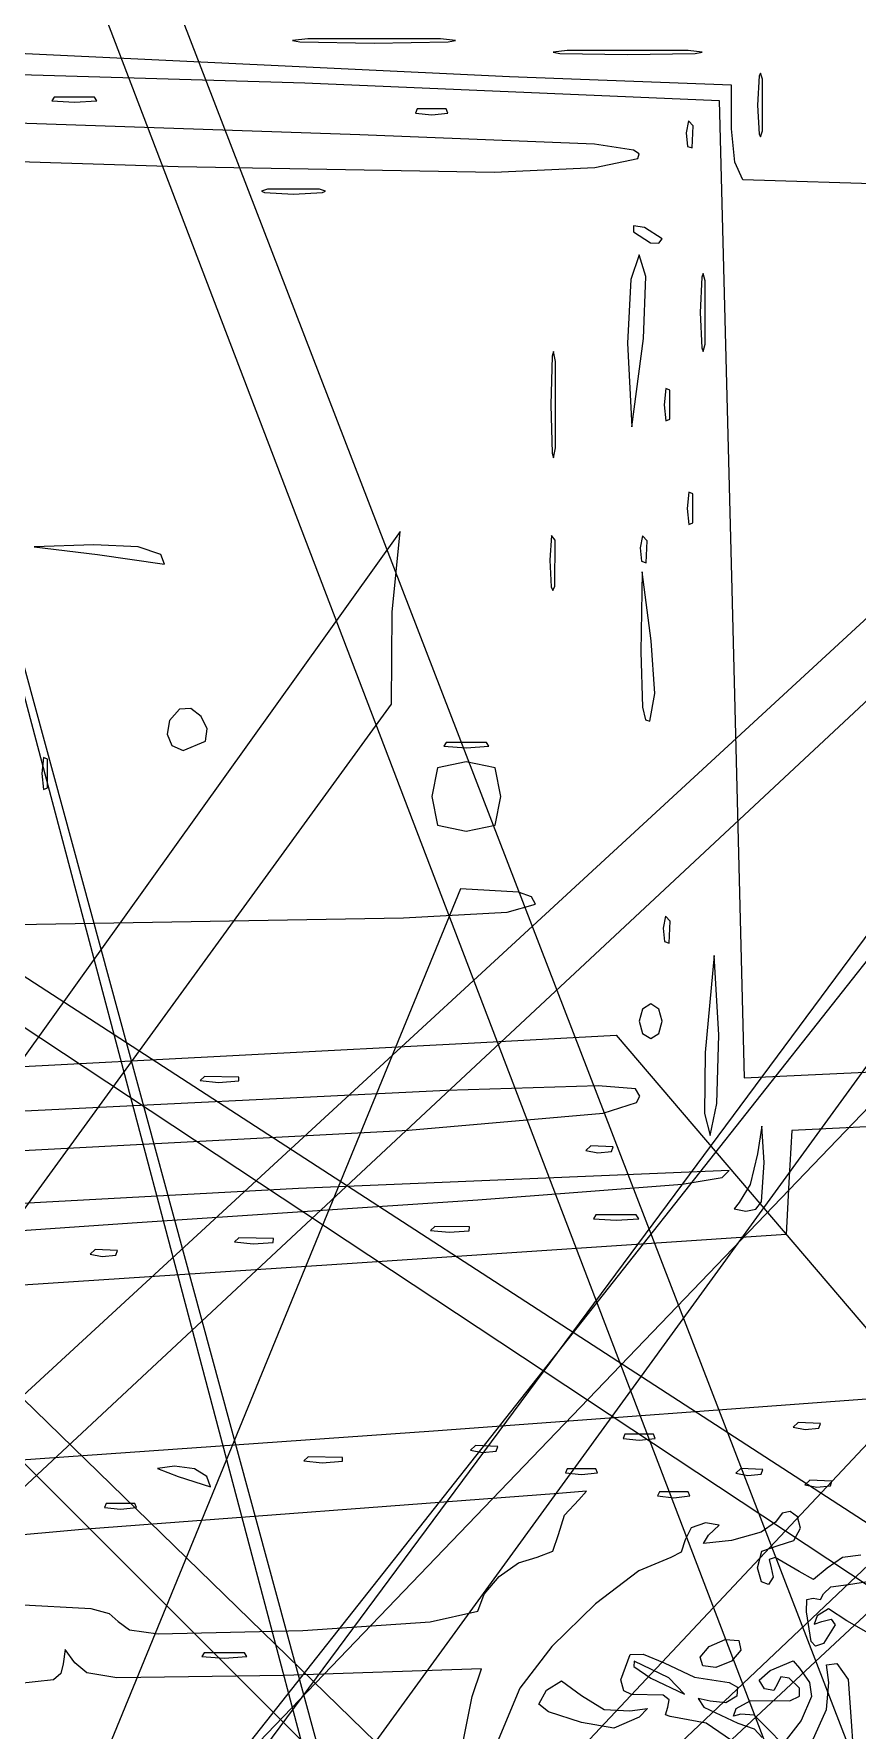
# Model space of a CAD drawing. Extents: x -99 to 383, y -48 to 207.
# Drawn here: x 227.06 to 247.22, y 79.32 to 120.86 of the extents above; entities that cross this region are included whole.
import ezdxf

# ---------------------------------------------------------------- set-up
doc = ezdxf.new("R2010")
doc.units = 0

msp = doc.modelspace()

# ---------------------------------------------------------------- linework, layer by layer
at = {"layer": 'Image'}
for p, q in [((215.352938, 160.971873), (273.981, 9.02969)), ((273.982457, 3.103029), (215.3537, 156.51022)), ((166.53033, 146.068913), (308.474, 7.96748)), ((308.474, 4.29859), (166.53033, 146.068913)), ((218.740431, 135.062069), (253.668, 6.63229)), ((253.668, 3.52785), (218.740431, 135.062069)), ((272.927095, 130.028962), (141.54, 8.95525)), ((287.803434, 129.276459), (180.027, 14.5318)), ((269.82279, 128.949632), (181.121, 9.3302)), ((141.6584, 5.82729), (273.0456, 128.406182)), ((181.121003, 4.386279), (269.82279, 126.313033)), ((164.041, 4.39569), (292.05781, 125.536891)), ((290.70622, 122.503006), (164.041, 4.39569)), ((204.13589, 120.526436), (233.69869, 119.658609)), ((233.76856, 120.736119), (233.394561, 120.69658)), ((233.394561, 120.69658), (233.575856, 120.664201)), ((233.575856, 120.664201), (235.39134, 120.634288)), ((237.01411, 120.736119), (233.76856, 120.736119)), ((235.39134, 120.634288), (237.206819, 120.664201)), ((237.01412, 120.736119), (237.01411, 120.736119)), ((237.388115, 120.69658), (237.01412, 120.736119)), ((237.206819, 120.664201), (237.388115, 120.69658)), ((238.70723, 119.806773), (225.619289, 120.424571)), ((240.11858, 120.453399), (239.777102, 120.413153)), ((239.777102, 120.413153), (239.942633, 120.380194)), ((239.942633, 120.380194), (241.60025, 120.349745)), ((243.08191, 120.453399), (240.11858, 120.453399)), ((241.60025, 120.349745), (243.257862, 120.380194)), ((243.08192, 120.453399), (243.08191, 120.453399)), ((243.423394, 120.413153), (243.08192, 120.453399)), ((243.257862, 120.380194), (243.423394, 120.413153)), ((233.69869, 119.658609), (243.83849, 119.224777)), ((244.14, 119.603), (238.70723, 119.806773)), ((244.817262, 119.826864), (244.781335, 119.116458)), ((244.856154, 119.897805), (244.817262, 119.826864)), ((244.90365, 119.751457), (244.856154, 119.897805)), ((244.90365, 118.481458), (244.90365, 119.751458)), ((244.90365, 119.751458), (244.90365, 119.751457)), ((173.22724, 4.154825), (264.17345, 119.32546)), ((235.04107, 118.385203), (200.04267, 119.568643)), ((227.559153, 119.310998), (227.500504, 119.219843)), ((227.500504, 119.219843), (228.053041, 119.181929)), ((228.54693, 119.310998), (227.559153, 119.310998)), ((228.053041, 119.181929), (228.605579, 119.219843)), ((228.605579, 119.219843), (228.54693, 119.310998)), ((228.54693, 119.310998), (228.54693, 119.310998)), ((243.83849, 119.224777), (244.154268, 107.249277)), ((244.140435, 118.529895), (244.14, 119.603)), ((236.449075, 119.021145), (236.407183, 118.920611)), ((236.407183, 118.920611), (236.801853, 118.878795)), ((237.15463, 119.021145), (236.449075, 119.021145)), ((236.801853, 118.878795), (237.196523, 118.920611)), ((237.154631, 119.021145), (237.15463, 119.021145)), ((237.196523, 118.920611), (237.154631, 119.021145)), ((244.781335, 119.116458), (244.817262, 118.406053)), ((160.36382, 3.856558), (270.58014, 118.601208)), ((240.786873, 118.157415), (235.04107, 118.385203)), ((243.089963, 118.727389), (243.03342, 118.434417)), ((243.03342, 118.434417), (243.067812, 118.102477)), ((243.20391, 118.604927), (243.089963, 118.727389)), ((243.181643, 118.064001), (243.203939, 118.604927)), ((243.203939, 118.604927), (243.20391, 118.604927)), ((244.223426, 117.720519), (244.140435, 118.529895)), ((244.817262, 118.406053), (244.856154, 118.335111)), ((244.856154, 118.335111), (244.90365, 118.481458)), ((214.50653, 118.121128), (230.59323, 117.613188)), ((241.739698, 118.011902), (240.786873, 118.157415)), ((241.87978, 117.919065), (241.739698, 118.011902)), ((243.067812, 118.102477), (243.181643, 118.064001)), ((230.59323, 117.613188), (238.334174, 117.472596)), ((238.334174, 117.472596), (240.796818, 117.583933)), ((240.796818, 117.583933), (241.85033, 117.808206)), ((241.85033, 117.808206), (241.85038, 117.808203)), ((241.85038, 117.808203), (241.87978, 117.919065)), ((244.422939, 117.281905), (244.223426, 117.720519)), ((257.757939, 116.887661), (244.422939, 117.281905)), ((232.78135, 117.057616), (232.635002, 117.010127)), ((232.635002, 117.010127), (232.705944, 116.971237)), ((232.705944, 116.971237), (233.41635, 116.935309)), ((234.05135, 117.057616), (232.78135, 117.057616)), ((233.41635, 116.935309), (234.126755, 116.971237)), ((234.197697, 117.010127), (234.051349, 117.057616)), ((234.051349, 117.057616), (234.05135, 117.057616)), ((234.126755, 116.971237), (234.197697, 117.010127)), ((241.745316, 116.160298), (241.743785, 116.008706)), ((241.743785, 116.008706), (242.157716, 115.73839)), ((242.009356, 116.119622), (241.745316, 116.160298)), ((242.447336, 115.840631), (242.009356, 116.119622)), ((242.157716, 115.73839), (242.360715, 115.732752)), ((242.360715, 115.732752), (242.447336, 115.840632)), ((242.447336, 115.840632), (242.447336, 115.840631)), ((241.884531, 115.447111), (241.68016, 114.839381)), ((242.047155, 114.913825), (241.884531, 115.447111)), ((241.68016, 114.839381), (241.600333, 113.283411)), ((241.98647, 113.401001), (242.047155, 114.913825)), ((243.413712, 114.904277), (243.379171, 114.036004)), ((243.451097, 114.990983), (243.413712, 114.904277)), ((243.496745, 114.812114), (243.451097, 114.990983)), ((243.496745, 114.812113), (243.496745, 114.812114)), ((243.496745, 113.259893), (243.496745, 114.812113)), ((243.379171, 114.036004), (243.413711, 113.167731)), ((241.702272, 111.237301), (241.98647, 113.401001)), ((241.98647, 113.401001), (241.98647, 113.401001)), ((239.788067, 113.080509), (239.752863, 112.962273)), ((239.83106, 112.836596), (239.788067, 113.080509)), ((241.600333, 113.283411), (241.702272, 111.237301)), ((243.413711, 113.167731), (243.451097, 113.081025)), ((243.451097, 113.081025), (243.496745, 113.259893)), ((239.752863, 112.962273), (239.720344, 111.778266)), ((239.83106, 110.719936), (239.83106, 112.836606)), ((239.83106, 112.836606), (239.83106, 112.836596)), ((242.53338, 112.172893), (242.491562, 111.778223)), ((242.633915, 112.131001), (242.53338, 112.172893)), ((239.720344, 111.778266), (239.752863, 110.594254)), ((242.491562, 111.778223), (242.53338, 111.383553)), ((242.633915, 112.131), (242.633915, 112.131001)), ((242.633915, 111.425445), (242.633915, 112.131)), ((242.53338, 111.383553), (242.633915, 111.425445)), ((239.752863, 110.594254), (239.788067, 110.476019)), ((239.788067, 110.476019), (239.83106, 110.719936)), ((243.098405, 109.63294), (243.056587, 109.23827)), ((243.19894, 109.591048), (243.098405, 109.63294)), ((243.19894, 109.591047), (243.19894, 109.591048)), ((243.19894, 108.885492), (243.19894, 109.591047)), ((243.056587, 109.23827), (243.098405, 108.8436)), ((243.098405, 108.8436), (243.19894, 108.885492)), ((236.029424, 108.674054), (168.458, 14.271)), ((235.834832, 106.699104), (236.029424, 108.674054)), ((239.73636, 108.578051), (239.696281, 107.968271)), ((239.82472, 108.458869), (239.73636, 108.578051)), ((239.819019, 107.329981), (239.824663, 108.458871)), ((239.824663, 108.458871), (239.82472, 108.458869)), ((241.961493, 108.566983), (241.90495, 108.274011)), ((242.07544, 108.444521), (241.961493, 108.566983)), ((242.053173, 107.903595), (242.075468, 108.444521)), ((242.075468, 108.444521), (242.07544, 108.444521)), ((228.53101, 108.345602), (227.066, 108.299603)), ((227.066, 108.299603), (228.61822, 108.109383)), ((229.616907, 108.295188), (228.53101, 108.345602)), ((228.61822, 108.109383), (230.25765, 107.873163)), ((230.17044, 108.109382), (229.616907, 108.295188)), ((230.170443, 108.109383), (230.17044, 108.109382)), ((230.25765, 107.873163), (230.170443, 108.109383)), ((241.90495, 108.274011), (241.939342, 107.94207)), ((239.696281, 107.968271), (239.729996, 107.315107)), ((241.956989, 107.685885), (241.919961, 105.724445)), ((241.939342, 107.94207), (242.053173, 107.903595)), ((242.17763, 105.992555), (241.956989, 107.685885)), ((239.729996, 107.315107), (239.769603, 107.228567)), ((239.769603, 107.228567), (239.819019, 107.329981)), ((244.154268, 107.249277), (244.456669, 95.296977)), ((235.815077, 104.441324), (235.834832, 106.699104)), ((242.262138, 104.704841), (242.17763, 105.992555)), ((242.17763, 105.992555), (242.17763, 105.992555)), ((241.919961, 105.724445), (241.96323, 104.370705)), ((242.14063, 104.031115), (242.262138, 104.704841)), ((167.15098, 10.038236), (235.815077, 104.441324)), ((230.625546, 104.319167), (230.381574, 104.043645)), ((230.90196, 104.337484), (230.625546, 104.319167)), ((231.157686, 104.143272), (230.90196, 104.337484)), ((241.96323, 104.370705), (242.037051, 104.059811)), ((230.381574, 104.043645), (230.322507, 103.710519)), ((231.307024, 103.841473), (231.157686, 104.143272)), ((231.264271, 103.537031), (231.307024, 103.841473)), ((242.037051, 104.059811), (242.14063, 104.031115)), ((230.322507, 103.710519), (230.438185, 103.429896)), ((230.438185, 103.429896), (230.718453, 103.311887)), ((230.718453, 103.311887), (231.26427, 103.53703)), ((231.26427, 103.53703), (231.264271, 103.537031)), ((237.155654, 103.506432), (237.097005, 103.415278)), ((238.143431, 103.506432), (237.155654, 103.506432)), ((238.202079, 103.415277), (238.14343, 103.506432)), ((238.14343, 103.506432), (238.143431, 103.506432)), ((227.293916, 103.142114), (227.252098, 102.747444)), ((227.394451, 103.100222), (227.293916, 103.142114)), ((227.394451, 103.100221), (227.394451, 103.100222)), ((227.394451, 102.394666), (227.394451, 103.100221)), ((237.649544, 103.029666), (236.943996, 102.888555)), ((237.097005, 103.415278), (237.649542, 103.377363)), ((237.649542, 103.377363), (238.202079, 103.415277)), ((238.355103, 102.888555), (237.649544, 103.029666)), ((227.252098, 102.747444), (227.293916, 102.352774)), ((236.943996, 102.888555), (236.802878, 102.183)), ((238.49621, 102.183), (238.355103, 102.888555)), ((227.293916, 102.352774), (227.394451, 102.394666)), ((236.802878, 102.183), (236.943996, 101.477445)), ((238.355102, 101.477445), (238.49621, 102.183)), ((238.49621, 102.183), (238.49621, 102.183)), ((236.943996, 101.477445), (237.649544, 101.336334)), ((237.649544, 101.336334), (238.355102, 101.477445)), ((368.5173, 2.751213), (220.50382, 100.70638)), ((222.1266, 100.824326), (370.142, 4.85666)), ((237.508837, 99.925168), (196.929, 0.982481)), ((238.929484, 99.84011), (237.508837, 99.925168)), ((239.245431, 99.723424), (238.929484, 99.84011)), ((239.343277, 99.548088), (239.245431, 99.723424)), ((236.108902, 99.207753), (238.652939, 99.35139)), ((238.652939, 99.35139), (239.343277, 99.548088)), ((222.621577, 98.983904), (236.108902, 99.207753)), ((242.52699, 99.253882), (242.470447, 98.96091)), ((242.470447, 98.96091), (242.504839, 98.628969)), ((242.640937, 99.13142), (242.52699, 99.253882)), ((242.61867, 98.590494), (242.640965, 99.13142)), ((242.640965, 99.13142), (242.640937, 99.13142)), ((242.504839, 98.628969), (242.61867, 98.590494)), ((243.720016, 98.28953), (243.499815, 95.913363)), ((243.83597, 96.343419), (243.720016, 98.28953)), ((241.965169, 96.978593), (241.882266, 96.679615)), ((242.164488, 97.102948), (241.965169, 96.978593)), ((242.363807, 96.978593), (242.164488, 97.102948)), ((242.44671, 96.679615), (242.363807, 96.978593)), ((241.882266, 96.679615), (241.965169, 96.380636)), ((241.965169, 96.380636), (242.164488, 96.256282)), ((242.164488, 96.256282), (242.363807, 96.380636)), ((242.363807, 96.380636), (242.44671, 96.679615)), ((242.44671, 96.679615), (242.44671, 96.679615)), ((204.628894, 94.425516), (238.001694, 96.155886)), ((238.001694, 96.155886), (241.317804, 96.340874)), ((241.317804, 96.340874), (305.621, 20.9303)), ((243.781434, 94.667376), (243.83597, 96.343423)), ((243.83597, 96.343423), (243.83597, 96.343419)), ((243.499815, 95.913363), (243.485319, 94.419081)), ((244.456669, 95.296977), (253.595299, 95.719379)), ((231.234134, 95.322972), (231.130227, 95.228017)), ((231.130227, 95.228017), (231.581521, 95.182414)), ((232.0808, 95.312502), (231.234134, 95.322972)), ((231.581521, 95.182414), (232.077434, 95.216315)), ((232.077434, 95.216315), (232.0808, 95.312516)), ((232.0808, 95.312516), (232.0808, 95.312502)), ((237.165822, 94.980073), (213.94278, 93.854274)), ((240.876709, 95.098746), (237.165822, 94.980073)), ((241.79658, 95.025374), (240.876709, 95.098746)), ((241.901103, 94.845279), (241.79658, 95.025374)), ((241.816524, 94.687616), (241.901103, 94.845279)), ((263.079063, 94.838928), (245.621663, 94.003334)), ((236.2341, 94.011524), (241.00122, 94.425216)), ((241.00122, 94.425216), (241.816524, 94.687616)), ((243.485319, 94.419081), (243.619054, 93.883913)), ((243.619054, 93.883913), (243.781434, 94.667376)), ((206.4639, 92.450754), (236.2341, 94.011524)), ((244.886621, 94.11022), (244.778216, 93.436463)), ((244.9423, 93.22233), (244.886621, 94.11022)), ((245.621663, 94.003334), (245.551108, 92.728404)), ((240.701165, 93.626758), (240.578706, 93.512798)), ((240.578706, 93.512798), (240.871684, 93.456251)), ((241.2421, 93.604491), (240.701165, 93.626758)), ((240.871684, 93.456251), (241.20363, 93.490605)), ((241.20363, 93.490605), (241.2421, 93.60448)), ((241.2421, 93.60448), (241.2421, 93.604491)), ((244.778216, 93.436463), (244.597361, 92.678957)), ((244.88189, 92.258649), (244.9423, 93.22233)), ((244.9423, 93.22233), (244.9423, 93.22233)), ((244.08342, 93.020472), (233.53732, 92.581422)), ((237.9314, 92.307235), (242.934006, 92.688342)), ((242.934006, 92.688342), (243.911465, 92.851382)), ((243.911465, 92.851382), (244.08342, 93.020472)), ((244.597361, 92.678957), (244.329511, 92.241343)), ((245.551108, 92.728404), (245.480552, 91.457734)), ((233.53732, 92.581422), (215.21252, 91.602236)), ((229.46474, 91.739997), (237.9314, 92.307235)), ((244.329511, 92.241343), (244.208921, 92.08373)), ((244.73783, 92.075668), (244.88189, 92.258649)), ((240.824433, 91.935168), (240.765784, 91.844014)), ((240.765784, 91.844014), (241.318321, 91.806099)), ((241.81221, 91.935168), (240.824433, 91.935168)), ((241.318321, 91.806099), (241.870858, 91.844013)), ((241.870858, 91.844013), (241.812209, 91.935168)), ((241.812209, 91.935168), (241.81221, 91.935168)), ((244.208921, 92.08373), (244.493567, 92.02721)), ((244.493567, 92.02721), (244.73783, 92.075668)), ((223.25586, 91.312388), (229.46474, 91.739997)), ((245.480552, 91.457734), (234.976252, 90.752179)), ((236.878984, 91.654066), (236.775077, 91.559111)), ((236.775077, 91.559111), (237.226371, 91.513508)), ((237.72565, 91.643595), (236.878984, 91.654066)), ((237.226371, 91.513508), (237.722284, 91.547409)), ((237.722284, 91.547409), (237.72565, 91.64361)), ((237.72565, 91.64361), (237.72565, 91.643595)), ((228.564375, 91.08681), (228.441916, 90.97285)), ((228.441916, 90.97285), (228.734894, 90.916303)), ((229.10531, 91.064543), (228.564375, 91.08681)), ((229.06684, 90.950657), (229.10531, 91.064532)), ((229.10531, 91.064532), (229.10531, 91.064543)), ((232.080284, 91.371847), (231.976377, 91.276892)), ((231.976377, 91.276892), (232.427671, 91.231289)), ((232.92695, 91.361376), (232.080284, 91.371847)), ((232.427671, 91.231289), (232.923584, 91.26519)), ((232.923584, 91.26519), (232.92695, 91.361391)), ((232.92695, 91.361391), (232.92695, 91.361376)), ((234.976252, 90.752179), (224.181252, 90.04729)), ((228.734894, 90.916303), (229.06684, 90.950657)), ((236.84257, 86.653122), (249.36107, 87.570344)), ((245.780038, 86.853412), (245.657579, 86.739452)), ((246.320973, 86.831144), (245.780038, 86.853412)), ((246.282503, 86.717259), (246.320973, 86.831134)), ((246.320973, 86.831134), (246.320973, 86.831144)), ((224.981746, 85.81396), (236.842546, 86.65311)), ((236.842546, 86.65311), (236.84257, 86.653122)), ((241.529295, 86.565322), (241.487403, 86.464788)), ((241.487403, 86.464788), (241.882073, 86.422972)), ((242.23485, 86.565322), (241.529295, 86.565322)), ((241.882073, 86.422972), (242.276743, 86.464788)), ((242.234851, 86.565322), (242.23485, 86.565322)), ((242.276743, 86.464788), (242.234851, 86.565322)), ((245.657579, 86.739452), (245.950557, 86.682905)), ((245.950557, 86.682905), (246.282503, 86.717259)), ((233.773744, 86.009563), (233.669837, 85.914608)), ((234.62041, 85.999092), (233.773744, 86.009563)), ((234.617044, 85.902906), (234.62041, 85.999107)), ((234.62041, 85.999107), (234.62041, 85.999092)), ((237.878475, 86.288971), (237.756016, 86.175011)), ((237.756016, 86.175011), (238.048994, 86.118464)), ((238.41941, 86.266703), (237.878475, 86.288971)), ((238.048994, 86.118464), (238.38094, 86.152818)), ((238.38094, 86.152818), (238.41941, 86.266693)), ((238.41941, 86.266693), (238.41941, 86.266703)), ((230.506438, 85.78584), (230.087889, 85.727853)), ((230.087889, 85.727853), (230.593645, 85.53175)), ((230.994376, 85.722805), (230.506438, 85.78584)), ((231.2992, 85.53175), (230.994376, 85.722805)), ((233.669837, 85.914608), (234.121131, 85.869005)), ((234.121131, 85.869005), (234.617044, 85.902906)), ((240.118665, 85.71866), (240.076773, 85.618125)), ((240.076773, 85.618125), (240.471443, 85.57631)), ((240.82422, 85.71866), (240.118665, 85.71866)), ((240.471443, 85.57631), (240.866113, 85.618125)), ((240.824221, 85.71866), (240.82422, 85.71866)), ((240.866113, 85.618125), (240.824221, 85.71866)), ((244.369635, 85.72453), (244.247176, 85.61057)), ((244.247176, 85.61057), (244.540154, 85.554023)), ((244.91057, 85.702262), (244.369635, 85.72453)), ((244.540154, 85.554023), (244.8721, 85.588377)), ((244.8721, 85.588377), (244.91057, 85.702252)), ((244.91057, 85.702252), (244.91057, 85.702262)), ((230.593645, 85.53175), (231.386407, 85.277659)), ((231.386407, 85.277659), (231.2992, 85.53175)), ((231.2992, 85.53175), (231.2992, 85.53175)), ((240.596539, 85.171229), (239.90844, 85.118436)), ((240.402328, 84.95915), (240.596539, 85.171229)), ((242.376545, 85.154216), (242.334653, 85.053682)), ((243.0821, 85.154216), (242.376545, 85.154216)), ((243.082101, 85.154216), (243.0821, 85.154216)), ((243.123993, 85.053682), (243.082101, 85.154216)), ((246.062965, 85.442305), (245.940506, 85.328345)), ((245.940506, 85.328345), (246.233484, 85.271798)), ((246.6039, 85.420038), (246.062965, 85.442305)), ((246.233484, 85.271798), (246.56543, 85.306152)), ((246.56543, 85.306152), (246.6039, 85.420027)), ((246.6039, 85.420027), (246.6039, 85.420038)), ((239.90844, 85.118436), (228.24474, 84.232815)), ((228.829265, 84.87206), (228.787373, 84.771526)), ((228.787373, 84.771526), (229.182043, 84.72971)), ((229.53482, 84.87206), (228.829265, 84.87206)), ((229.182043, 84.72971), (229.576713, 84.771526)), ((229.534821, 84.87206), (229.53482, 84.87206)), ((229.576713, 84.771526), (229.534821, 84.87206)), ((240.05352, 84.584143), (240.402328, 84.95915)), ((242.334653, 85.053682), (242.729323, 85.011866)), ((242.729323, 85.011866), (243.123993, 85.053682)), ((239.90844, 84.106682), (240.05352, 84.584143)), ((243.50604, 84.398585), (243.157232, 84.277238)), ((243.83836, 84.341886), (243.50604, 84.398585)), ((243.576596, 84.092603), (243.83836, 84.341886)), ((245.22291, 84.409295), (244.866294, 84.164182)), ((245.380863, 84.635283), (245.22291, 84.409295)), ((245.584119, 84.674282), (245.380863, 84.635283)), ((245.759635, 84.543913), (245.584119, 84.674282)), ((245.834372, 84.261794), (245.759635, 84.543913)), ((228.24474, 84.232815), (225.351919, 83.972788)), ((239.771143, 83.7014), (239.90844, 84.106682)), ((243.012152, 83.979573), (242.908524, 83.678539)), ((243.157232, 84.277238), (243.012152, 83.979573)), ((243.460091, 83.893769), (243.576596, 84.092603)), ((244.14104, 83.962202), (243.460091, 83.893769)), ((244.866294, 84.164182), (244.14104, 83.962202)), ((245.287482, 83.838461), (245.673724, 83.962815)), ((245.673724, 83.962815), (245.834372, 84.261794)), ((238.930619, 83.419579), (239.38774, 83.556262)), ((239.38774, 83.556262), (239.771143, 83.7014)), ((242.659374, 83.549244), (241.876915, 83.218012)), ((242.908524, 83.678539), (242.659374, 83.549244)), ((244.781627, 83.293569), (244.886885, 83.702905)), ((244.886885, 83.702905), (245.287482, 83.838461)), ((245.211426, 83.547154), (245.063825, 83.500155)), ((245.063825, 83.500155), (245.116765, 83.293519)), ((245.79692, 83.203462), (245.211426, 83.547154)), ((246.865408, 83.545725), (246.488364, 83.284291)), ((247.314683, 83.605627), (246.865408, 83.545725)), ((238.08361, 82.651446), (238.456048, 83.081826)), ((238.456048, 83.081826), (238.930619, 83.419579)), ((241.876915, 83.218012), (240.809203, 82.410082)), ((244.877643, 82.950176), (244.781627, 83.293569)), ((245.116765, 83.293519), (245.164401, 83.066536)), ((246.149829, 83.007733), (245.79692, 83.203462)), ((246.488364, 83.284291), (246.149829, 83.007733)), ((245.050895, 82.889738), (244.877643, 82.950176)), ((245.164401, 83.066536), (245.050895, 82.889738)), ((246.323192, 82.517776), (246.398816, 82.656156)), ((246.398816, 82.656156), (246.577996, 82.831347)), ((246.577996, 82.831347), (247.008782, 82.884479)), ((247.008782, 82.884479), (247.472233, 82.957274)), ((226.64677, 82.397695), (228.450725, 82.302689)), ((228.450725, 82.302689), (228.900994, 82.173746)), ((237.93289, 82.236882), (238.08361, 82.651446)), ((240.809203, 82.410082), (239.741056, 81.371662)), ((245.978672, 82.217029), (245.987411, 82.520049)), ((245.987411, 82.520049), (246.141373, 82.553153)), ((246.141373, 82.553153), (246.323192, 82.517776)), ((246.519918, 82.288917), (246.242127, 82.119908)), ((246.967804, 81.99991), (246.519918, 82.288917)), ((228.900994, 82.173746), (229.12536, 81.97776)), ((229.12536, 81.97776), (229.405228, 81.772351)), ((233.64526, 81.756241), (236.761323, 81.975318)), ((236.761323, 81.975318), (237.93289, 82.236882)), ((246.095004, 81.493474), (245.978672, 82.217029)), ((246.242127, 82.119908), (246.169692, 81.917829)), ((246.169692, 81.917829), (246.355213, 81.97707)), ((246.355213, 81.97707), (246.58533, 82.036386)), ((246.681038, 81.896219), (246.399451, 81.44541)), ((246.58533, 82.036386), (246.681038, 81.896219)), ((247.495977, 81.693911), (246.967804, 81.99991)), ((229.405228, 81.772351), (230.101267, 81.674341)), ((230.101267, 81.674341), (233.64526, 81.756241)), ((243.597735, 81.371227), (243.985279, 81.537073)), ((243.985279, 81.537073), (244.319744, 81.511831)), ((244.319744, 81.511831), (244.369919, 81.279512)), ((246.199431, 81.372269), (246.095004, 81.493474)), ((246.399451, 81.44541), (246.199431, 81.372269)), ((227.829783, 81.290796), (227.78008, 80.945727)), ((228.06408, 80.967599), (227.829783, 81.290796)), ((231.229973, 81.210806), (231.171324, 81.119651)), ((231.171324, 81.119651), (231.723861, 81.081737)), ((232.21775, 81.210806), (231.229973, 81.210806)), ((231.723861, 81.081737), (232.276399, 81.119651)), ((232.276399, 81.119651), (232.21775, 81.210806)), ((232.21775, 81.210806), (232.21775, 81.210806)), ((239.741056, 81.371662), (238.957294, 80.348954)), ((241.434778, 80.548463), (241.662796, 81.172045)), ((241.662796, 81.172045), (241.977995, 81.183662)), ((241.758773, 81.006237), (241.75496, 80.880695)), ((242.605439, 80.601881), (241.758773, 81.006237)), ((241.977995, 81.183662), (242.494109, 80.969853)), ((243.372349, 81.109416), (243.597735, 81.371227)), ((243.438791, 80.89677), (243.372349, 81.109417)), ((243.372349, 81.109417), (243.372349, 81.109416)), ((244.141041, 81.007419), (243.756989, 80.851853)), ((244.369919, 81.279512), (244.141041, 81.007419)), ((245.086591, 80.783747), (245.657195, 81.015914)), ((245.657195, 81.015914), (245.810265, 80.836122)), ((227.723767, 80.70545), (227.540202, 80.553799)), ((227.78008, 80.945727), (227.723767, 80.70545)), ((228.358042, 80.720535), (228.06408, 80.967599)), ((229.089374, 80.60002), (228.358042, 80.720535)), ((233.18006, 80.65935), (229.089374, 80.60002)), ((238.02062, 80.823109), (233.18006, 80.65935)), ((237.791371, 80.143581), (238.02062, 80.823109)), ((241.75496, 80.880695), (242.165483, 80.592906)), ((242.165483, 80.592906), (242.989588, 80.203781)), ((242.494109, 80.969853), (243.239136, 80.616487)), ((242.989588, 80.203781), (242.605439, 80.601881)), ((242.605439, 80.601881), (242.605439, 80.601881)), ((243.239136, 80.616487), (244.087139, 80.484346)), ((243.756989, 80.851853), (243.438791, 80.89677)), ((244.820579, 80.543756), (245.086591, 80.783747)), ((245.352825, 80.623401), (245.269922, 80.451792)), ((245.552144, 80.592903), (245.352825, 80.623401)), ((245.810507, 80.351337), (245.552144, 80.592903)), ((245.810265, 80.836122), (246.049674, 80.483344)), ((246.470493, 80.916977), (246.721991, 80.95521)), ((246.529403, 80.484997), (246.470493, 80.916977)), ((246.721991, 80.95521), (246.996586, 80.559647)), ((227.540202, 80.553799), (226.64261, 80.451839)), ((238.957294, 80.348954), (238.406767, 79.016748)), ((239.42901, 79.952093), (239.612585, 80.295135)), ((239.612585, 80.295135), (239.979932, 80.529845)), ((239.979932, 80.529845), (240.470088, 80.171629)), ((240.470088, 80.171629), (241.029127, 79.822462)), ((241.50582, 80.286367), (241.434778, 80.548463)), ((241.695562, 80.196141), (241.50582, 80.286367)), ((242.468709, 80.174353), (241.695562, 80.196141)), ((242.616914, 80.058489), (242.468709, 80.174353)), ((244.087139, 80.484346), (244.293334, 80.372804)), ((244.293334, 80.372804), (244.270273, 80.150331)), ((244.951463, 80.333081), (244.820579, 80.543756)), ((245.176373, 80.286763), (244.951463, 80.333081)), ((245.269922, 80.451792), (245.176373, 80.286763)), ((245.807121, 80.150781), (245.810507, 80.351337)), ((246.049674, 80.483344), (246.105459, 80.143593)), ((246.468869, 79.82348), (246.529403, 80.484997)), ((246.996586, 80.559647), (247.064975, 79.65182)), ((237.514328, 78.753618), (237.791371, 80.143581)), ((239.66426, 79.771935), (239.42901, 79.952093)), ((240.472149, 79.508656), (239.66426, 79.771935)), ((241.029127, 79.822462), (241.650648, 79.791662)), ((241.650648, 79.791662), (242.089807, 79.846517)), ((242.089807, 79.846517), (241.883255, 79.633928)), ((242.526611, 79.694577), (242.584505, 79.880354)), ((242.584505, 79.880354), (242.616914, 80.058489)), ((243.618622, 80.025939), (243.327026, 80.09279)), ((243.327026, 80.09279), (243.469157, 79.884509)), ((243.469157, 79.884509), (244.300527, 79.490355)), ((244.001989, 79.989437), (243.618622, 80.025939)), ((244.270273, 80.150331), (244.001989, 79.989437)), ((244.194388, 79.659664), (244.256604, 79.845988)), ((244.256604, 79.845988), (244.601747, 80.04107)), ((244.601747, 80.04107), (245.146873, 80.049394)), ((245.146873, 80.049394), (245.574928, 80.035409)), ((245.574928, 80.035409), (245.807121, 80.150781)), ((246.105459, 80.143593), (245.848421, 79.552217)), ((246.112993, 79.026816), (246.468869, 79.82348)), ((240.472145, 79.508655), (240.472149, 79.508656)), ((241.259435, 79.366061), (240.472145, 79.508655)), ((241.883255, 79.633928), (241.259435, 79.366061)), ((242.638409, 79.654049), (242.526611, 79.694577)), ((243.526344, 79.488476), (242.638409, 79.654049)), ((244.141039, 79.068701), (243.526344, 79.488476)), ((244.370424, 79.713581), (244.194388, 79.659664)), ((244.300527, 79.490355), (244.694646, 79.351371)), ((244.696341, 79.687934), (244.370424, 79.713581)), ((244.694646, 79.351371), (244.897818, 79.136489)), ((245.035339, 79.351501), (244.696341, 79.687934)), ((245.399568, 78.973628), (245.035339, 79.351501)), ((245.035339, 79.351501), (245.035339, 79.351501)), ((245.848421, 79.552217), (245.399568, 78.973628)), ((247.064975, 79.65182), (247.122915, 78.818722))]:
    msp.add_line(p, q, dxfattribs=at)

doc.saveas('drawing.dxf')
